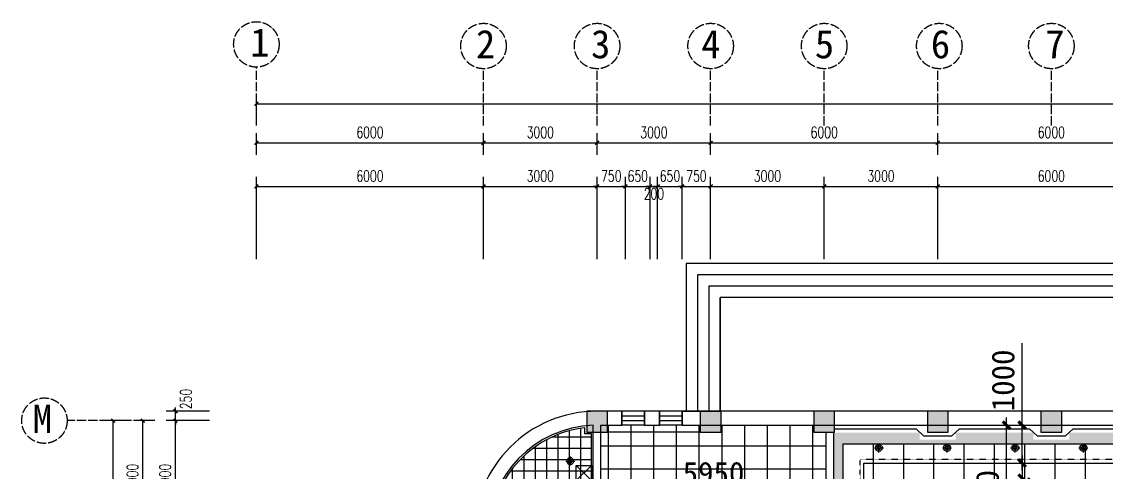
# Model space of a CAD drawing. Header units: millimetres. Extents: x -150677 to 588340, y -254013 to 149700.
# Drawn here: x 34753 to 63404, y 46364 to 58271 of the extents above; entities that cross this region are included whole.
import ezdxf

# ---------------------------------------------------------------- set-up
doc = ezdxf.new("R2010")
doc.units = ezdxf.units.MM
doc.header["$LTSCALE"] = 10
doc.header["$MEASUREMENT"] = 0
doc.linetypes.add('ACAD_ISO04W100', pattern=[30, 24, -3, 0, -3])
doc.linetypes.add('DASHED2', pattern=[0.375, 0.25, -0.125])
for name, color, linetype in [('1-Aa轴线', 240, 'ACAD_ISO04W100'), ('1-Ab轴号', 3, 'Continuous'), ('1-Ba原始建筑墙体', 2, 'Continuous'), ('1-Bb新建墙体', 7, 'Continuous'), ('2-Ba顶面轮廓', 4, 'Continuous'), ('2-Ca墙面装饰', 8, 'Continuous'), ('2-Da地拼', 4, 'Continuous'), ('3-Ad洁具', 5, 'Continuous'), ('4-Aa顶面灯具', 1, 'Continuous'), ('5-Aa原始建筑淡显填充', 251, 'Continuous'), ('6-Ab柱体', 6, 'Continuous'), ('6-Ac楼梯', 122, 'Continuous'), ('6-Bb窗', 5, 'Continuous'), ('CEI_LIGHT', 30, 'Continuous'), ('DIM【标注】', 1, 'Continuous'), ('PUB_DIM', 3, 'Continuous')]:
    doc.layers.add(name, color=color, linetype=linetype)
doc.styles.add('_TCH_DIM_T3', font='SIMPLEX', dxfattribs={"width": 0.705882, "bigfont": 'GBCBIG'})
doc.styles.get("Standard").update_dxf_attribs({"font": ''})
doc.styles.get('Standard').set_extended_font_data('SimSun')
doc.dimstyles.new('_TCH_ARCH&&100', dxfattribs={"dimtxt": 297.5, "dimasz": 100, "dimexe": 250, "dimexo": 300, "dimgap": 126.25, "dimtad": 1, "dimdec": 0, "dimzin": 0, "dimdsep": 46, "dimtxsty": '_TCH_DIM_T3', "dimblk": 'ARCHTICK', "dimcen": 0.09, "dimclrt": 7, "dimazin": 2, "dimtfac": 1, "dimtdec": 0, "dimtix": 1, "dimtmove": 2, "dimatfit": 3, "dimfxl": 1, "dimtolj": 1, "dimtzin": 0, "dimarcsym": 0})
doc.dimstyles.new('DIMN200', dxfattribs={"dimscale": 2, "dimtxt": 300, "dimasz": 100, "dimexe": 100, "dimexo": 300, "dimgap": 100, "dimtad": 1, "dimdec": 0, "dimtxsty": 'Standard', "dimblk": 'ARCHTICK', "dimcen": 2.5, "dimdle": 100, "dimclrd": 8, "dimclre": 8, "dimclrt": 96, "dimadec": 0, "dimazin": 0, "dimtfac": 1, "dimtdec": 0, "dimtmove": 0, "dimatfit": 3, "dimldrblk": 'DOT', "dimfxl": 100, "dimarcsym": 0})

# ---------------------------------------------------------------- blocks, each defined once
blk = doc.blocks.new('_ArchTick')
at = {"color": 0, "linetype": 'ByBlock', "const_width": 0.4}
blk.add_lwpolyline([(-0.5, -0.5), (0.5, 0.5)], dxfattribs=at)
blk = doc.blocks.new('*D833')
at = {"layer": 'Defpoints', "color": 0, "transparency": 16777216}
for p in [(46952, 53918), (40952, 51698), (46952, 51698)]:
    blk.add_point(p, dxfattribs=at)
at = {"layer": 'PUB_DIM', "color": 0, "lineweight": -2, "transparency": 16777216}
for p, q in [((40952, 51998), (40952, 54168)), ((46952, 51998), (46952, 54168)), ((40952, 53918), (46952, 53918))]:
    blk.add_line(p, q, dxfattribs=at)
at = {"layer": 'PUB_DIM', "color": 0, "lineweight": -2, "transparency": 16777216, "xscale": 100, "yscale": 100, "zscale": 100, "rotation": 180}
blk.add_blockref('_ArchTick', (40952, 53918), dxfattribs=at)
at = {"layer": 'PUB_DIM', "color": 0, "lineweight": -2, "transparency": 16777216, "xscale": 100, "yscale": 100, "zscale": 100}
blk.add_blockref('_ArchTick', (46952, 53918), dxfattribs=at)
at = {"layer": 'PUB_DIM', "color": 7, "transparency": 16777216, "insert": (43952, 54193), "char_height": 297.5, "attachment_point": 5, "style": '_TCH_DIM_T3'}
blk.add_mtext('\\A1;6000', dxfattribs=at)
blk = doc.blocks.new('*D834')
at = {"layer": 'Defpoints', "color": 0, "transparency": 16777216}
for p in [(49952, 53918), (46952, 51698), (49952, 51698)]:
    blk.add_point(p, dxfattribs=at)
at = {"layer": 'PUB_DIM', "color": 0, "lineweight": -2, "transparency": 16777216}
for p, q in [((46952, 51998), (46952, 54168)), ((49952, 51998), (49952, 54168)), ((46952, 53918), (49952, 53918))]:
    blk.add_line(p, q, dxfattribs=at)
at = {"layer": 'PUB_DIM', "color": 0, "lineweight": -2, "transparency": 16777216, "xscale": 100, "yscale": 100, "zscale": 100, "rotation": 180}
blk.add_blockref('_ArchTick', (46952, 53918), dxfattribs=at)
at = {"layer": 'PUB_DIM', "color": 0, "lineweight": -2, "transparency": 16777216, "xscale": 100, "yscale": 100, "zscale": 100}
blk.add_blockref('_ArchTick', (49952, 53918), dxfattribs=at)
at = {"layer": 'PUB_DIM', "color": 7, "transparency": 16777216, "insert": (48452, 54193), "char_height": 297.5, "attachment_point": 5, "style": '_TCH_DIM_T3'}
blk.add_mtext('\\A1;3000', dxfattribs=at)
blk = doc.blocks.new('*D835')
at = {"layer": 'Defpoints', "color": 0, "transparency": 16777216}
for p in [(50702, 53918), (49952, 51698), (50702, 51698)]:
    blk.add_point(p, dxfattribs=at)
at = {"layer": 'PUB_DIM', "color": 0, "lineweight": -2, "transparency": 16777216}
for p, q in [((49952, 51998), (49952, 54168)), ((50702, 51998), (50702, 54168)), ((49952, 53918), (49852, 53918)), ((49952, 53918), (50702, 53918)), ((50702, 53918), (50802, 53918))]:
    blk.add_line(p, q, dxfattribs=at)
at = {"layer": 'PUB_DIM', "color": 0, "lineweight": -2, "transparency": 16777216, "xscale": 100, "yscale": 100, "zscale": 100}
blk.add_blockref('_ArchTick', (49952, 53918), dxfattribs=at)
at = {"layer": 'PUB_DIM', "color": 0, "lineweight": -2, "transparency": 16777216, "xscale": 100, "yscale": 100, "zscale": 100, "rotation": 180}
blk.add_blockref('_ArchTick', (50702, 53918), dxfattribs=at)
at = {"layer": 'PUB_DIM', "color": 7, "transparency": 16777216, "insert": (50327, 54193), "char_height": 297.5, "attachment_point": 5, "style": '_TCH_DIM_T3'}
blk.add_mtext('\\A1;750', dxfattribs=at)
blk = doc.blocks.new('*D836')
at = {"layer": 'Defpoints', "color": 0, "transparency": 16777216}
for p in [(51352, 53918), (50702, 51698), (51352, 51698)]:
    blk.add_point(p, dxfattribs=at)
at = {"layer": 'PUB_DIM', "color": 0, "lineweight": -2, "transparency": 16777216}
for p, q in [((50702, 51998), (50702, 54168)), ((51352, 51998), (51352, 54168)), ((50702, 53918), (50602, 53918)), ((50702, 53918), (51352, 53918)), ((51352, 53918), (51452, 53918))]:
    blk.add_line(p, q, dxfattribs=at)
at = {"layer": 'PUB_DIM', "color": 0, "lineweight": -2, "transparency": 16777216, "xscale": 100, "yscale": 100, "zscale": 100}
blk.add_blockref('_ArchTick', (50702, 53918), dxfattribs=at)
at = {"layer": 'PUB_DIM', "color": 0, "lineweight": -2, "transparency": 16777216, "xscale": 100, "yscale": 100, "zscale": 100, "rotation": 180}
blk.add_blockref('_ArchTick', (51352, 53918), dxfattribs=at)
at = {"layer": 'PUB_DIM', "color": 7, "transparency": 16777216, "insert": (51027, 54193), "char_height": 297.5, "attachment_point": 5, "style": '_TCH_DIM_T3'}
blk.add_mtext('\\A1;650', dxfattribs=at)
blk = doc.blocks.new('*D837')
at = {"layer": 'Defpoints', "color": 0, "transparency": 16777216}
for p in [(51552, 53918), (51352, 51698), (51552, 51698)]:
    blk.add_point(p, dxfattribs=at)
at = {"layer": 'PUB_DIM', "color": 0, "lineweight": -2, "transparency": 16777216}
for p, q in [((51352, 51998), (51352, 54168)), ((51552, 51998), (51552, 54168)), ((51352, 53918), (51252, 53918)), ((51352, 53918), (51552, 53918)), ((51552, 53918), (51652, 53918))]:
    blk.add_line(p, q, dxfattribs=at)
at = {"layer": 'PUB_DIM', "color": 0, "lineweight": -2, "transparency": 16777216, "xscale": 100, "yscale": 100, "zscale": 100}
blk.add_blockref('_ArchTick', (51352, 53918), dxfattribs=at)
at = {"layer": 'PUB_DIM', "color": 0, "lineweight": -2, "transparency": 16777216, "xscale": 100, "yscale": 100, "zscale": 100, "rotation": 180}
blk.add_blockref('_ArchTick', (51552, 53918), dxfattribs=at)
at = {"layer": 'PUB_DIM', "color": 7, "transparency": 16777216, "insert": (51452, 53724), "char_height": 297.5, "attachment_point": 5, "style": '_TCH_DIM_T3'}
blk.add_mtext('\\A1;200', dxfattribs=at)
blk = doc.blocks.new('*D838')
at = {"layer": 'Defpoints', "color": 0, "transparency": 16777216}
for p in [(52202, 53918), (51552, 51698), (52202, 51698)]:
    blk.add_point(p, dxfattribs=at)
at = {"layer": 'PUB_DIM', "color": 0, "lineweight": -2, "transparency": 16777216}
for p, q in [((51552, 51998), (51552, 54168)), ((52202, 51998), (52202, 54168)), ((51552, 53918), (51452, 53918)), ((51552, 53918), (52202, 53918)), ((52202, 53918), (52302, 53918))]:
    blk.add_line(p, q, dxfattribs=at)
at = {"layer": 'PUB_DIM', "color": 0, "lineweight": -2, "transparency": 16777216, "xscale": 100, "yscale": 100, "zscale": 100}
blk.add_blockref('_ArchTick', (51552, 53918), dxfattribs=at)
at = {"layer": 'PUB_DIM', "color": 0, "lineweight": -2, "transparency": 16777216, "xscale": 100, "yscale": 100, "zscale": 100, "rotation": 180}
blk.add_blockref('_ArchTick', (52202, 53918), dxfattribs=at)
at = {"layer": 'PUB_DIM', "color": 7, "transparency": 16777216, "insert": (51877, 54193), "char_height": 297.5, "attachment_point": 5, "style": '_TCH_DIM_T3'}
blk.add_mtext('\\A1;650', dxfattribs=at)
blk = doc.blocks.new('*D839')
at = {"layer": 'Defpoints', "color": 0, "transparency": 16777216}
for p in [(52952, 53918), (52202, 51698), (52952, 51698)]:
    blk.add_point(p, dxfattribs=at)
at = {"layer": 'PUB_DIM', "color": 0, "lineweight": -2, "transparency": 16777216}
for p, q in [((52202, 51998), (52202, 54168)), ((52952, 51998), (52952, 54168)), ((52202, 53918), (52102, 53918)), ((52202, 53918), (52952, 53918)), ((52952, 53918), (53052, 53918))]:
    blk.add_line(p, q, dxfattribs=at)
at = {"layer": 'PUB_DIM', "color": 0, "lineweight": -2, "transparency": 16777216, "xscale": 100, "yscale": 100, "zscale": 100}
blk.add_blockref('_ArchTick', (52202, 53918), dxfattribs=at)
at = {"layer": 'PUB_DIM', "color": 0, "lineweight": -2, "transparency": 16777216, "xscale": 100, "yscale": 100, "zscale": 100, "rotation": 180}
blk.add_blockref('_ArchTick', (52952, 53918), dxfattribs=at)
at = {"layer": 'PUB_DIM', "color": 7, "transparency": 16777216, "insert": (52577, 54193), "char_height": 297.5, "attachment_point": 5, "style": '_TCH_DIM_T3'}
blk.add_mtext('\\A1;750', dxfattribs=at)
blk = doc.blocks.new('*D840')
at = {"layer": 'Defpoints', "color": 0, "transparency": 16777216}
for p in [(55952, 53918), (52952, 51698), (55952, 51698)]:
    blk.add_point(p, dxfattribs=at)
at = {"layer": 'PUB_DIM', "color": 0, "lineweight": -2, "transparency": 16777216}
for p, q in [((52952, 51998), (52952, 54168)), ((55952, 51998), (55952, 54168)), ((52952, 53918), (55952, 53918))]:
    blk.add_line(p, q, dxfattribs=at)
at = {"layer": 'PUB_DIM', "color": 0, "lineweight": -2, "transparency": 16777216, "xscale": 100, "yscale": 100, "zscale": 100, "rotation": 180}
blk.add_blockref('_ArchTick', (52952, 53918), dxfattribs=at)
at = {"layer": 'PUB_DIM', "color": 0, "lineweight": -2, "transparency": 16777216, "xscale": 100, "yscale": 100, "zscale": 100}
blk.add_blockref('_ArchTick', (55952, 53918), dxfattribs=at)
at = {"layer": 'PUB_DIM', "color": 7, "transparency": 16777216, "insert": (54452, 54193), "char_height": 297.5, "attachment_point": 5, "style": '_TCH_DIM_T3'}
blk.add_mtext('\\A1;3000', dxfattribs=at)
blk = doc.blocks.new('*D841')
at = {"layer": 'Defpoints', "color": 0, "transparency": 16777216}
for p in [(58952, 53918), (55952, 51698), (58952, 51698)]:
    blk.add_point(p, dxfattribs=at)
at = {"layer": 'PUB_DIM', "color": 0, "lineweight": -2, "transparency": 16777216}
for p, q in [((55952, 51998), (55952, 54168)), ((58952, 51998), (58952, 54168)), ((55952, 53918), (58952, 53918))]:
    blk.add_line(p, q, dxfattribs=at)
at = {"layer": 'PUB_DIM', "color": 0, "lineweight": -2, "transparency": 16777216, "xscale": 100, "yscale": 100, "zscale": 100, "rotation": 180}
blk.add_blockref('_ArchTick', (55952, 53918), dxfattribs=at)
at = {"layer": 'PUB_DIM', "color": 0, "lineweight": -2, "transparency": 16777216, "xscale": 100, "yscale": 100, "zscale": 100}
blk.add_blockref('_ArchTick', (58952, 53918), dxfattribs=at)
at = {"layer": 'PUB_DIM', "color": 7, "transparency": 16777216, "insert": (57452, 54193), "char_height": 297.5, "attachment_point": 5, "style": '_TCH_DIM_T3'}
blk.add_mtext('\\A1;3000', dxfattribs=at)
blk = doc.blocks.new('*D842')
at = {"layer": 'Defpoints', "color": 0, "transparency": 16777216}
for p in [(64952, 53918), (58952, 51698), (64952, 51698)]:
    blk.add_point(p, dxfattribs=at)
at = {"layer": 'PUB_DIM', "color": 0, "lineweight": -2, "transparency": 16777216}
for p, q in [((58952, 51998), (58952, 54168)), ((64952, 51998), (64952, 54168)), ((58952, 53918), (64952, 53918))]:
    blk.add_line(p, q, dxfattribs=at)
at = {"layer": 'PUB_DIM', "color": 0, "lineweight": -2, "transparency": 16777216, "xscale": 100, "yscale": 100, "zscale": 100, "rotation": 180}
blk.add_blockref('_ArchTick', (58952, 53918), dxfattribs=at)
at = {"layer": 'PUB_DIM', "color": 0, "lineweight": -2, "transparency": 16777216, "xscale": 100, "yscale": 100, "zscale": 100}
blk.add_blockref('_ArchTick', (64952, 53918), dxfattribs=at)
at = {"layer": 'PUB_DIM', "color": 7, "transparency": 16777216, "insert": (61952, 54193), "char_height": 297.5, "attachment_point": 5, "style": '_TCH_DIM_T3'}
blk.add_mtext('\\A1;6000', dxfattribs=at)
blk = doc.blocks.new('*D856')
at = {"layer": 'Defpoints', "color": 0, "transparency": 16777216}
for p in [(46952, 55071), (40952, 54450), (46952, 54450)]:
    blk.add_point(p, dxfattribs=at)
at = {"layer": 'PUB_DIM', "color": 0, "lineweight": -2, "transparency": 16777216}
for p, q in [((40952, 54750), (40952, 55321)), ((46952, 54750), (46952, 55321)), ((40952, 55071), (46952, 55071))]:
    blk.add_line(p, q, dxfattribs=at)
at = {"layer": 'PUB_DIM', "color": 0, "lineweight": -2, "transparency": 16777216, "xscale": 100, "yscale": 100, "zscale": 100, "rotation": 180}
blk.add_blockref('_ArchTick', (40952, 55071), dxfattribs=at)
at = {"layer": 'PUB_DIM', "color": 0, "lineweight": -2, "transparency": 16777216, "xscale": 100, "yscale": 100, "zscale": 100}
blk.add_blockref('_ArchTick', (46952, 55071), dxfattribs=at)
at = {"layer": 'PUB_DIM', "color": 7, "transparency": 16777216, "insert": (43952, 55346), "char_height": 297.5, "attachment_point": 5, "style": '_TCH_DIM_T3'}
blk.add_mtext('\\A1;6000', dxfattribs=at)
blk = doc.blocks.new('*D857')
at = {"layer": 'Defpoints', "color": 0, "transparency": 16777216}
for p in [(49952, 55071), (46952, 54450), (49952, 54450)]:
    blk.add_point(p, dxfattribs=at)
at = {"layer": 'PUB_DIM', "color": 0, "lineweight": -2, "transparency": 16777216}
for p, q in [((46952, 54750), (46952, 55321)), ((49952, 54750), (49952, 55321)), ((46952, 55071), (49952, 55071))]:
    blk.add_line(p, q, dxfattribs=at)
at = {"layer": 'PUB_DIM', "color": 0, "lineweight": -2, "transparency": 16777216, "xscale": 100, "yscale": 100, "zscale": 100, "rotation": 180}
blk.add_blockref('_ArchTick', (46952, 55071), dxfattribs=at)
at = {"layer": 'PUB_DIM', "color": 0, "lineweight": -2, "transparency": 16777216, "xscale": 100, "yscale": 100, "zscale": 100}
blk.add_blockref('_ArchTick', (49952, 55071), dxfattribs=at)
at = {"layer": 'PUB_DIM', "color": 7, "transparency": 16777216, "insert": (48452, 55346), "char_height": 297.5, "attachment_point": 5, "style": '_TCH_DIM_T3'}
blk.add_mtext('\\A1;3000', dxfattribs=at)
blk = doc.blocks.new('*D858')
at = {"layer": 'Defpoints', "color": 0, "transparency": 16777216}
for p in [(52952, 55071), (49952, 54450), (52952, 54450)]:
    blk.add_point(p, dxfattribs=at)
at = {"layer": 'PUB_DIM', "color": 0, "lineweight": -2, "transparency": 16777216}
for p, q in [((49952, 54750), (49952, 55321)), ((52952, 54750), (52952, 55321)), ((49952, 55071), (52952, 55071))]:
    blk.add_line(p, q, dxfattribs=at)
at = {"layer": 'PUB_DIM', "color": 0, "lineweight": -2, "transparency": 16777216, "xscale": 100, "yscale": 100, "zscale": 100, "rotation": 180}
blk.add_blockref('_ArchTick', (49952, 55071), dxfattribs=at)
at = {"layer": 'PUB_DIM', "color": 0, "lineweight": -2, "transparency": 16777216, "xscale": 100, "yscale": 100, "zscale": 100}
blk.add_blockref('_ArchTick', (52952, 55071), dxfattribs=at)
at = {"layer": 'PUB_DIM', "color": 7, "transparency": 16777216, "insert": (51452, 55346), "char_height": 297.5, "attachment_point": 5, "style": '_TCH_DIM_T3'}
blk.add_mtext('\\A1;3000', dxfattribs=at)
blk = doc.blocks.new('*D859')
at = {"layer": 'Defpoints', "color": 0, "transparency": 16777216}
for p in [(58952, 55071), (52952, 54450), (58952, 54450)]:
    blk.add_point(p, dxfattribs=at)
at = {"layer": 'PUB_DIM', "color": 0, "lineweight": -2, "transparency": 16777216}
for p, q in [((52952, 54750), (52952, 55321)), ((58952, 54750), (58952, 55321)), ((52952, 55071), (58952, 55071))]:
    blk.add_line(p, q, dxfattribs=at)
at = {"layer": 'PUB_DIM', "color": 0, "lineweight": -2, "transparency": 16777216, "xscale": 100, "yscale": 100, "zscale": 100, "rotation": 180}
blk.add_blockref('_ArchTick', (52952, 55071), dxfattribs=at)
at = {"layer": 'PUB_DIM', "color": 0, "lineweight": -2, "transparency": 16777216, "xscale": 100, "yscale": 100, "zscale": 100}
blk.add_blockref('_ArchTick', (58952, 55071), dxfattribs=at)
at = {"layer": 'PUB_DIM', "color": 7, "transparency": 16777216, "insert": (55952, 55346), "char_height": 297.5, "attachment_point": 5, "style": '_TCH_DIM_T3'}
blk.add_mtext('\\A1;6000', dxfattribs=at)
blk = doc.blocks.new('*D860')
at = {"layer": 'Defpoints', "color": 0, "transparency": 16777216}
for p in [(64952, 55071), (58952, 54450), (64952, 54450)]:
    blk.add_point(p, dxfattribs=at)
at = {"layer": 'PUB_DIM', "color": 0, "lineweight": -2, "transparency": 16777216}
for p, q in [((58952, 54750), (58952, 55321)), ((64952, 54750), (64952, 55321)), ((58952, 55071), (64952, 55071))]:
    blk.add_line(p, q, dxfattribs=at)
at = {"layer": 'PUB_DIM', "color": 0, "lineweight": -2, "transparency": 16777216, "xscale": 100, "yscale": 100, "zscale": 100, "rotation": 180}
blk.add_blockref('_ArchTick', (58952, 55071), dxfattribs=at)
at = {"layer": 'PUB_DIM', "color": 0, "lineweight": -2, "transparency": 16777216, "xscale": 100, "yscale": 100, "zscale": 100}
blk.add_blockref('_ArchTick', (64952, 55071), dxfattribs=at)
at = {"layer": 'PUB_DIM', "color": 7, "transparency": 16777216, "insert": (61952, 55346), "char_height": 297.5, "attachment_point": 5, "style": '_TCH_DIM_T3'}
blk.add_mtext('\\A1;6000', dxfattribs=at)
blk = doc.blocks.new('*D868')
at = {"layer": 'Defpoints', "color": 0, "transparency": 16777216}
for p in [(102152, 56103), (40952, 55321), (102152, 55321)]:
    blk.add_point(p, dxfattribs=at)
at = {"layer": 'PUB_DIM', "color": 0, "lineweight": -2, "transparency": 16777216}
for p, q in [((40952, 55621), (40952, 56353)), ((102152, 55621), (102152, 56353)), ((40952, 56103), (102152, 56103))]:
    blk.add_line(p, q, dxfattribs=at)
at = {"layer": 'PUB_DIM', "color": 0, "lineweight": -2, "transparency": 16777216, "xscale": 100, "yscale": 100, "zscale": 100, "rotation": 180}
blk.add_blockref('_ArchTick', (40952, 56103), dxfattribs=at)
at = {"layer": 'PUB_DIM', "color": 0, "lineweight": -2, "transparency": 16777216, "xscale": 100, "yscale": 100, "zscale": 100}
blk.add_blockref('_ArchTick', (102152, 56103), dxfattribs=at)
at = {"layer": 'PUB_DIM', "color": 7, "transparency": 16777216, "insert": (71552, 56378), "char_height": 297.5, "attachment_point": 5, "style": '_TCH_DIM_T3'}
blk.add_mtext('\\A1;61200', dxfattribs=at)
blk = doc.blocks.new('$WINLIB2D$00000001')
at = {"color": 0}
for points in [[(-0.5, 0.5), (-0.5, -0.5)], [(-0.5, 0.5), (0.5, 0.5)], [(0.5, -0.5), (0.5, 0.5)], [(0.5, 0.167), (-0.5, 0.167)], [(0.5, -0.167), (-0.5, -0.167)], [(-0.5, -0.5), (0.5, -0.5)]]:
    blk.add_lwpolyline(points, dxfattribs=at)
blk = doc.blocks.new('*D894')
at = {"layer": 'Defpoints', "color": 0, "transparency": 16777216}
for p in [(38816, 47729), (40010, 47729), (40010, 44729)]:
    blk.add_point(p, dxfattribs=at)
at = {"layer": 'PUB_DIM', "color": 0, "lineweight": -2, "transparency": 16777216}
for p, q in [((39710, 47729), (38566, 47729)), ((38816, 44729), (38816, 47729)), ((39710, 44729), (38566, 44729))]:
    blk.add_line(p, q, dxfattribs=at)
at = {"layer": 'PUB_DIM', "color": 0, "lineweight": -2, "transparency": 16777216, "xscale": 100, "yscale": 100, "zscale": 100}
for p, rotation in [((38816, 47729), 90), ((38816, 44729), 270)]:
    blk.add_blockref('_ArchTick', p, dxfattribs=dict(at, rotation=rotation))
at = {"layer": 'PUB_DIM', "color": 7, "transparency": 16777216, "insert": (38541, 46229), "char_height": 297.5, "attachment_point": 5, "rotation": 90, "style": '_TCH_DIM_T3'}
blk.add_mtext('\\A1;3000', dxfattribs=at)
blk = doc.blocks.new('*D895')
at = {"layer": 'Defpoints', "color": 0, "transparency": 16777216}
for p in [(38816, 47979), (40010, 47979), (40010, 47729)]:
    blk.add_point(p, dxfattribs=at)
at = {"layer": 'PUB_DIM', "color": 0, "lineweight": -2, "transparency": 16777216}
for p, q in [((39710, 47979), (38566, 47979)), ((38816, 47979), (38816, 48079)), ((38816, 47729), (38816, 47979)), ((39710, 47729), (38566, 47729)), ((38816, 47729), (38816, 47629))]:
    blk.add_line(p, q, dxfattribs=at)
at = {"layer": 'PUB_DIM', "color": 0, "lineweight": -2, "transparency": 16777216, "xscale": 100, "yscale": 100, "zscale": 100}
for p, rotation in [((38816, 47979), 270), ((38816, 47729), 90)]:
    blk.add_blockref('_ArchTick', p, dxfattribs=dict(at, rotation=rotation))
at = {"layer": 'PUB_DIM', "color": 7, "transparency": 16777216, "insert": (39091, 48299), "char_height": 297.5, "attachment_point": 5, "rotation": 90, "style": '_TCH_DIM_T3'}
blk.add_mtext('\\A1;250', dxfattribs=at)
blk = doc.blocks.new('*D905')
at = {"layer": 'Defpoints', "color": 0, "transparency": 16777216}
for p in [(37953, 47729), (38566, 47729), (38566, 44729)]:
    blk.add_point(p, dxfattribs=at)
at = {"layer": 'PUB_DIM', "color": 0, "lineweight": -2, "transparency": 16777216}
for p, q in [((38266, 47729), (37703, 47729)), ((37953, 44729), (37953, 47729)), ((38266, 44729), (37703, 44729))]:
    blk.add_line(p, q, dxfattribs=at)
at = {"layer": 'PUB_DIM', "color": 0, "lineweight": -2, "transparency": 16777216, "xscale": 100, "yscale": 100, "zscale": 100}
for p, rotation in [((37953, 47729), 90), ((37953, 44729), 270)]:
    blk.add_blockref('_ArchTick', p, dxfattribs=dict(at, rotation=rotation))
at = {"layer": 'PUB_DIM', "color": 7, "transparency": 16777216, "insert": (37678, 46229), "char_height": 297.5, "attachment_point": 5, "rotation": 90, "style": '_TCH_DIM_T3'}
blk.add_mtext('\\A1;3000', dxfattribs=at)
blk = doc.blocks.new('*D906')
at = {"layer": 'Defpoints', "color": 0, "transparency": 16777216}
for p in [(37170, 47729), (37953, 47729), (37953, 11728)]:
    blk.add_point(p, dxfattribs=at)
at = {"layer": 'PUB_DIM', "color": 0, "lineweight": -2, "transparency": 16777216}
for p, q in [((37653, 47729), (36920, 47729)), ((37170, 11728), (37170, 47729)), ((37653, 11728), (36920, 11728))]:
    blk.add_line(p, q, dxfattribs=at)
at = {"layer": 'PUB_DIM', "color": 0, "lineweight": -2, "transparency": 16777216, "xscale": 100, "yscale": 100, "zscale": 100}
for p, rotation in [((37170, 47729), 90), ((37170, 11728), 270)]:
    blk.add_blockref('_ArchTick', p, dxfattribs=dict(at, rotation=rotation))
at = {"layer": 'PUB_DIM', "color": 7, "transparency": 16777216, "insert": (36895, 29728), "char_height": 297.5, "attachment_point": 5, "rotation": 90, "style": '_TCH_DIM_T3'}
blk.add_mtext('\\A1;36050', dxfattribs=at)
blk = doc.blocks.new('*U1092')
at = {"layer": 'CEI_LIGHT', "color": 252}
for points in [[(-120, 0), (120, 0)], [(0, 120), (0, -120)]]:
    blk.add_lwpolyline(points, dxfattribs=at)
at = {"layer": 'CEI_LIGHT'}
for radius in [90, 50]:
    blk.add_circle((0, 0), radius, dxfattribs=at)
blk = doc.blocks.new('*D1121')
at = {"layer": 'Defpoints', "color": 0, "transparency": 16777216}
for p in [(59623, 47609), (60769, 47609), (59623, 43609)]:
    blk.add_point(p, dxfattribs=at)
at = {"layer": 'DIM【标注】', "color": 8, "lineweight": -2, "transparency": 16777216}
for p, q in [((60223, 47609), (60969, 47609)), ((60769, 43409), (60769, 47809)), ((60223, 43609), (60969, 43609))]:
    blk.add_line(p, q, dxfattribs=at)
at = {"layer": 'DIM【标注】', "color": 8, "lineweight": -2, "transparency": 16777216, "xscale": 200, "yscale": 200, "zscale": 200}
for p, rotation in [((60769, 47609), 90), ((60769, 43609), 270)]:
    blk.add_blockref('_ArchTick', p, dxfattribs=dict(at, rotation=rotation))
at = {"layer": 'DIM【标注】', "color": 96, "transparency": 16777216, "insert": (60269, 45609), "char_height": 600, "attachment_point": 5, "rotation": 90}
blk.add_mtext('4000', dxfattribs=at)
blk = doc.blocks.new('_DOT')
at = {"color": 0, "linetype": 'ByBlock'}
blk.add_line((-0.35, 0), (-1, 0), dxfattribs=at)
at = {"color": 0, "linetype": 'ByBlock', "const_width": 0.35}
blk.add_lwpolyline([(-0.175, 0, 1), (0.175, 0, 1)], format="xyb", close=True, dxfattribs=at)
blk = doc.blocks.new('*D1127')
at = {"layer": 'Defpoints', "color": 0, "transparency": 16777216}
for p in [(50052, 46251), (56002, 46251), (50052, 45837)]:
    blk.add_point(p, dxfattribs=at)
at = {"layer": 'DIM【标注】', "color": 8, "lineweight": -2, "transparency": 16777216}
for p, q in [((56202, 45837), (49852, 45837)), ((50052, 45651), (50052, 45637)), ((56002, 45651), (56002, 45637))]:
    blk.add_line(p, q, dxfattribs=at)
at = {"layer": 'DIM【标注】', "color": 8, "lineweight": -2, "transparency": 16777216, "xscale": 200, "yscale": 200, "zscale": 200}
for p, rotation in [((50052, 45837), 179.9999999999989), ((56002, 45837), 359.9999999999989)]:
    blk.add_blockref('_ArchTick', p, dxfattribs=dict(at, rotation=rotation))
at = {"layer": 'DIM【标注】', "color": 96, "transparency": 16777216, "insert": (53027, 46337), "char_height": 600, "attachment_point": 5}
blk.add_mtext('5950', dxfattribs=at)
blk = doc.blocks.new('*D1136')
at = {"layer": '2-Ba顶面轮廓', "color": 8, "lineweight": -2, "transparency": 16777216}
for p, q in [((61180, 46809), (61180, 46209)), ((61331, 46609), (61380, 46609)), ((61180, 46209), (61180, 44403)), ((61331, 46209), (61380, 46209))]:
    blk.add_line(p, q, dxfattribs=at)
at = {"layer": 'Defpoints', "color": 0, "transparency": 16777216}
for p in [(60731, 46609), (60731, 46209), (61180, 46209)]:
    blk.add_point(p, dxfattribs=at)
at = {"layer": '2-Ba顶面轮廓', "color": 8, "lineweight": -2, "transparency": 16777216, "xscale": 200, "yscale": 200, "zscale": 200}
for p, rotation in [((61180, 46609), 90), ((61180, 46209), 270)]:
    blk.add_blockref('_ArchTick', p, dxfattribs=dict(at, rotation=rotation))
at = {"layer": '2-Ba顶面轮廓', "color": 96, "transparency": 16777216, "insert": (60680, 45206), "char_height": 600, "attachment_point": 5, "rotation": 90}
blk.add_mtext('400', dxfattribs=at)
blk = doc.blocks.new('*D1137')
at = {"layer": '2-Ba顶面轮廓', "color": 8, "lineweight": -2, "transparency": 16777216}
for p, q in [((61180, 47609), (61180, 49776)), ((61180, 46409), (61180, 47609)), ((61331, 47609), (61380, 47609)), ((61331, 46609), (61380, 46609))]:
    blk.add_line(p, q, dxfattribs=at)
at = {"layer": 'Defpoints', "color": 0, "transparency": 16777216}
for p in [(60731, 47609), (61180, 47609), (60731, 46609)]:
    blk.add_point(p, dxfattribs=at)
at = {"layer": '2-Ba顶面轮廓', "color": 8, "lineweight": -2, "transparency": 16777216, "xscale": 200, "yscale": 200, "zscale": 200}
for p, rotation in [((61180, 47609), 90), ((61180, 46609), 270)]:
    blk.add_blockref('_ArchTick', p, dxfattribs=dict(at, rotation=rotation))
at = {"layer": '2-Ba顶面轮廓', "color": 96, "transparency": 16777216, "insert": (60680, 48793), "char_height": 600, "attachment_point": 5, "rotation": 90}
blk.add_mtext('1000', dxfattribs=at)

msp = doc.modelspace()

# ---------------------------------------------------------------- hatches: boundary and pattern name
at = {"layer": '2-Da地拼'}
h = msp.add_hatch(dxfattribs=at)
h.set_pattern_fill('_USER', color=8, scale=600, style=0, double=1, pattern_type=0)
h.set_pattern_definition([(0, (51451.86, 42859.16), (0, 600), []), (90, (51451.86, 42859.16), (-600, 4e-14), [])])
h.paths.add_polyline_path([(56001.9, 47429.3), (56001.9, 43809.3), (54451.9, 43809.3), (54451.9, 41219.3), (52951.9, 41219.3), (52951.9, 38629.3), (51451.9, 38629.3), (51451.9, 42859.2), (50051.9, 42859.2), (50051.9, 44454.3), (50226.9, 44454.3), (50226.9, 45004.3), (50051.9, 45004.3), (50051.9, 47429.3), (50226.9, 47429.3), (50226.9, 47609.3), (52676.9, 47609.3), (52676.9, 47429.3), (53226.9, 47429.3), (53226.9, 47609.3), (55676.9, 47609.3), (55676.9, 47429.3)])
h = msp.add_hatch(dxfattribs=at)
h.set_pattern_fill('AR-SAND', color=8, scale=100, style=0, double=1)
h.set_pattern_definition([(37.5, (56201.86, 18049.33), (-6.29934, 192.6824), [0, -152, 0, -170, 0, -162.5]), (7.5, (56201.86, 18049.33), (176.9777, 282.2146), [0, -82, 0, -137, 0, -52.5]), (327.5, (56078.86, 18049.33), (311.4142, 0.5659), [0, -50, 0, -180, 0, -235]), (317.5, (56078.86, 18049.33), (300.6127, 87.7676), [0, -25, 0, -118, 0, -135])])
edge = h.paths.add_edge_path()
edge.add_line((58001.9, 20849.3), (56201.9, 20849.3))
edge.add_line((56201.9, 20849.3), (56201.9, 18229.3))
edge.add_line((56201.9, 18229.3), (56426.9, 18229.3))
edge.add_line((56426.9, 18229.3), (56426.9, 18049.3))
edge.add_line((56426.9, 18049.3), (58476.9, 18049.3))
edge.add_line((58476.9, 18049.3), (58476.9, 18229.3))
edge.add_line((58476.9, 18229.3), (59426.9, 18229.3))
edge.add_line((59426.9, 18229.3), (59426.9, 18049.3))
edge.add_line((59426.9, 18049.3), (61676.9, 18049.3))
edge.add_line((61676.9, 18049.3), (61676.9, 18229.3))
edge.add_line((61676.9, 18229.3), (62426.9, 18229.3))
edge.add_line((62426.9, 18229.3), (62426.9, 18049.3))
edge.add_line((62426.9, 18049.3), (64476.9, 18049.3))
edge.add_line((64476.9, 18049.3), (64476.9, 18229.3))
edge.add_line((64476.9, 18229.3), (65426.9, 18229.3))
edge.add_line((65426.9, 18229.3), (65426.9, 18049.3))
edge.add_line((65426.9, 18049.3), (67476.9, 18049.3))
edge.add_line((67476.9, 18049.3), (67476.9, 18229.3))
edge.add_line((67476.9, 18229.3), (68426.9, 18229.3))
edge.add_line((68426.9, 18229.3), (68426.9, 18049.3))
edge.add_line((68426.9, 18049.3), (70476.9, 18049.3))
edge.add_line((70476.9, 18049.3), (70476.9, 18229.3))
edge.add_line((70476.9, 18229.3), (71426.9, 18229.3))
edge.add_line((71426.9, 18229.3), (71426.9, 18049.3))
edge.add_line((71426.9, 18049.3), (73476.9, 18049.3))
edge.add_line((73476.9, 18049.3), (73476.9, 18229.3))
edge.add_line((73476.9, 18229.3), (74426.9, 18229.3))
edge.add_line((74426.9, 18229.3), (74426.9, 18049.3))
edge.add_line((74426.9, 18049.3), (76476.9, 18049.3))
edge.add_line((76476.9, 18049.3), (76476.9, 18229.3))
edge.add_line((76476.9, 18229.3), (77426.9, 18229.3))
edge.add_line((77426.9, 18229.3), (77426.9, 18049.3))
edge.add_line((77426.9, 18049.3), (79476.9, 18049.3))
edge.add_line((79476.9, 18049.3), (79476.9, 18229.3))
edge.add_line((79476.9, 18229.3), (80426.9, 18229.3))
edge.add_line((80426.9, 18229.3), (80426.9, 18049.3))
edge.add_line((80426.9, 18049.3), (82476.9, 18049.3))
edge.add_line((82476.9, 18049.3), (82476.9, 18229.3))
edge.add_line((82476.9, 18229.3), (83426.9, 18229.3))
edge.add_line((83426.9, 18229.3), (83426.9, 18049.3))
edge.add_line((83426.9, 18049.3), (85476.9, 18049.3))
edge.add_line((85476.9, 18049.3), (85476.9, 18229.3))
edge.add_line((85476.9, 18229.3), (86426.9, 18229.3))
edge.add_line((86426.9, 18229.3), (86426.9, 18049.3))
edge.add_line((86426.9, 18049.3), (88476.9, 18049.3))
edge.add_line((88476.9, 18049.3), (88476.9, 18229.3))
edge.add_line((88476.9, 18229.3), (89426.9, 18229.3))
edge.add_line((89426.9, 18229.3), (89426.9, 18049.3))
edge.add_line((89426.9, 18049.3), (91476.9, 18049.3))
edge.add_line((91476.9, 18049.3), (91476.9, 18229.3))
edge.add_line((91476.9, 18229.3), (92426.9, 18229.3))
edge.add_line((92426.9, 18229.3), (92426.9, 18049.3))
edge.add_line((92426.9, 18049.3), (94476.9, 18049.3))
edge.add_line((94476.9, 18049.3), (94476.9, 18229.3))
edge.add_line((94476.9, 18229.3), (94591.9, 18229.3))
edge.add_line((94591.9, 18229.3), (94591.9, 23254.3))
edge.add_line((94591.9, 23254.3), (94411.9, 23254.3))
edge.add_line((94411.9, 23254.3), (94411.9, 24204.3))
edge.add_line((94411.9, 24204.3), (94591.9, 24204.3))
edge.add_line((94591.9, 24204.3), (94591.9, 29254.3))
edge.add_line((94591.9, 29254.3), (94413.5, 29254.3))
edge.add_line((94413.5, 29254.3), (94413.5, 30204.3))
edge.add_line((94413.5, 30204.3), (94591.9, 30204.3))
edge.add_line((94591.9, 30204.3), (94591.9, 35254.3))
edge.add_line((94591.9, 35254.3), (94411.9, 35254.3))
edge.add_line((94411.9, 35254.3), (94411.9, 36204.3))
edge.add_line((94411.9, 36204.3), (94591.9, 36204.3))
edge.add_line((94591.9, 36204.3), (94591.9, 41254.3))
edge.add_line((94591.9, 41254.3), (94411.9, 41254.3))
edge.add_line((94411.9, 41254.3), (94411.9, 42204.3))
edge.add_line((94411.9, 42204.3), (94591.9, 42204.3))
edge.add_line((94591.9, 42204.3), (94591.9, 47229.3))
edge.add_line((94591.9, 47229.3), (94476.9, 47229.3))
edge.add_line((94476.9, 47229.3), (94476.9, 47409.3))
edge.add_line((94476.9, 47409.3), (92426.9, 47409.3))
edge.add_line((92426.9, 47409.3), (92426.9, 47229.3))
edge.add_line((92426.9, 47229.3), (91476.9, 47229.3))
edge.add_line((91476.9, 47229.3), (91476.9, 47409.3))
edge.add_line((91476.9, 47409.3), (89426.9, 47409.3))
edge.add_line((89426.9, 47409.3), (89426.9, 47229.3))
edge.add_line((89426.9, 47229.3), (88476.9, 47229.3))
edge.add_line((88476.9, 47229.3), (88476.9, 47409.3))
edge.add_line((88476.9, 47409.3), (86426.9, 47409.3))
edge.add_line((86426.9, 47409.3), (86426.9, 47229.3))
edge.add_line((86426.9, 47229.3), (85476.9, 47229.3))
edge.add_line((85476.9, 47229.3), (85476.9, 47409.3))
edge.add_line((85476.9, 47409.3), (83426.9, 47409.3))
edge.add_line((83426.9, 47409.3), (83426.9, 47229.3))
edge.add_line((83426.9, 47229.3), (82476.9, 47229.3))
edge.add_line((82476.9, 47229.3), (82476.9, 47409.3))
edge.add_line((82476.9, 47409.3), (80426.9, 47409.3))
edge.add_line((80426.9, 47409.3), (80426.9, 47229.3))
edge.add_line((80426.9, 47229.3), (79476.9, 47229.3))
edge.add_line((79476.9, 47229.3), (79476.9, 47409.3))
edge.add_line((79476.9, 47409.3), (77426.9, 47409.3))
edge.add_line((77426.9, 47409.3), (77426.9, 47229.3))
edge.add_line((77426.9, 47229.3), (76476.9, 47229.3))
edge.add_line((76476.9, 47229.3), (76476.9, 47409.3))
edge.add_line((76476.9, 47409.3), (71426.9, 47409.3))
edge.add_line((71426.9, 47409.3), (71426.9, 47229.3))
edge.add_line((71426.9, 47229.3), (70476.9, 47229.3))
edge.add_line((70476.9, 47229.3), (70476.9, 47409.3))
edge.add_line((70476.9, 47409.3), (68426.9, 47409.3))
edge.add_line((68426.9, 47409.3), (68426.9, 47229.3))
edge.add_line((68426.9, 47229.3), (67476.9, 47229.3))
edge.add_line((67476.9, 47229.3), (67476.9, 47409.3))
edge.add_line((67476.9, 47409.3), (65426.9, 47409.3))
edge.add_line((65426.9, 47409.3), (65426.9, 47229.3))
edge.add_line((65426.9, 47229.3), (64476.9, 47229.3))
edge.add_line((64476.9, 47229.3), (64476.9, 47409.3))
edge.add_line((64476.9, 47409.3), (62426.9, 47409.3))
edge.add_line((62426.9, 47409.3), (62426.9, 47229.3))
edge.add_line((62426.9, 47229.3), (61476.9, 47229.3))
edge.add_line((61476.9, 47229.3), (61476.9, 47409.3))
edge.add_line((61476.9, 47409.3), (59426.9, 47409.3))
edge.add_line((59426.9, 47409.3), (59426.9, 47229.3))
edge.add_line((59426.9, 47229.3), (58476.9, 47229.3))
edge.add_line((58476.9, 47229.3), (58476.9, 47409.3))
edge.add_line((58476.9, 47409.3), (56201.9, 47409.3))
edge.add_line((56201.9, 47409.3), (56201.9, 44609.3))
edge.add_line((56201.9, 44609.3), (58001.9, 44609.3))
edge.add_line((58001.9, 44609.3), (58001.9, 40741.3))
edge.add_arc((32841.8, 32712.4), 26410, -17.69849, 17.69849, ccw=False)
edge.add_line((58001.9, 24683.5), (58001.9, 20849.3))
edge = h.paths.add_edge_path()
edge.add_line((57251.9, 20849.3), (56451.9, 20849.3))
edge.add_line((56451.9, 20849.3), (56451.9, 18312.4))
edge.add_line((56451.9, 18312.4), (94051.9, 18312.4))
edge.add_line((94051.9, 18312.4), (94051.9, 47112.4))
edge.add_line((94051.9, 47112.4), (56451.9, 47112.4))
edge.add_line((56451.9, 47112.4), (56451.9, 44609.3))
edge.add_line((56451.9, 44609.3), (57251.9, 44609.3))
edge.add_line((57251.9, 44609.3), (57251.9, 44712.4))
edge.add_line((57251.9, 44712.4), (58401.9, 44712.4))
edge.add_line((58401.9, 44712.4), (58401.9, 40803.3))
edge.add_arc((32841.8, 32712.4), 26810, -17.56491, 17.56491, ccw=False)
edge.add_line((58401.9, 24621.5), (58401.9, 20712.4))
edge.add_line((58401.9, 20712.4), (57251.9, 20712.4))
edge.add_line((57251.9, 20712.4), (57251.9, 20849.3))
at = {"layer": '5-Aa原始建筑淡显填充'}
for points in [[(49676.9, 47429.3), (50226.9, 47429.3), (50226.9, 47979.3), (49676.9, 47979.3)], [(52676.9, 47429.3), (53226.9, 47429.3), (53226.9, 47979.3), (52676.9, 47979.3)], [(55676.9, 47429.3), (56226.9, 47429.3), (56226.9, 47979.3), (55676.9, 47979.3)], [(58676.9, 47429.3), (59226.9, 47429.3), (59226.9, 47979.3), (58676.9, 47979.3)], [(61676.9, 47429.3), (62226.9, 47429.3), (62226.9, 47979.3), (61676.9, 47979.3)]]:
    msp.add_hatch(color=251, dxfattribs=at).paths.add_polyline_path(points)

# ---------------------------------------------------------------- linework, layer by layer
at = {"layer": '1-Aa轴线'}
for p, q in [((40951.9, 55531), (40951.9, 57070.6)), ((46951.9, 55531), (46951.9, 57027.9)), ((49951.9, 55531), (49951.9, 57027.9)), ((52951.9, 55531), (52951.9, 57027.9)), ((55951.9, 55531), (55951.9, 57027.9)), ((58951.9, 55531), (58951.9, 57027.9)), ((61951.9, 55531), (61951.9, 57027.9)), ((37952.6, 47729.3), (35952.6, 47729.3))]:
    msp.add_line(p, q, dxfattribs=at)
for centre in [(40951.9, 57670.6), (46951.9, 57627.9), (49951.9, 57627.9), (52951.9, 57627.9), (55951.9, 57627.9), (58991.9, 57627.9), (61951.9, 57627.9), (35352.6, 47729.3)]:
    msp.add_circle(centre, 600, dxfattribs=at)
at = {"layer": '1-Ba原始建筑墙体'}
for p, q in [((50601.9, 47979.3), (49951.9, 47979.3)), ((50601.9, 47609.3), (50601.9, 47979.3)), ((51601.9, 47979.3), (51201.9, 47979.3)), ((51201.9, 47979.3), (51201.9, 47609.3)), ((51601.9, 47609.3), (51601.9, 47979.3)), ((55951.9, 47979.3), (52201.9, 47979.3)), ((52201.9, 47979.3), (52201.9, 47609.3)), ((72452.7, 47979.3), (55951.9, 47979.3)), ((49851.9, 42754.3), (49851.9, 47607.6)), ((50051.9, 42779.3), (50051.9, 47609.3)), ((50051.9, 47609.3), (50601.9, 47609.3)), ((51201.9, 47609.3), (51601.9, 47609.3)), ((52201.9, 47609.3), (72452.7, 47609.3))]:
    msp.add_line(p, q, dxfattribs=at)
for radius, start in [(3250, 90), (2880, 91.98984)]:
    msp.add_arc((49951.9, 44729.3), radius, start, 180, dxfattribs=at)
at = {"layer": '1-Bb新建墙体'}
for points in [[(54451.9, 41219.3), (54451.9, 43809.3), (56001.9, 43809.3), (56001.9, 47429.3)], [(54651.9, 41019.3), (54651.9, 43609.3), (56201.9, 43609.3), (56201.9, 47429.3)]]:
    msp.add_lwpolyline(points, dxfattribs=at)
at = {"layer": '2-Ba顶面轮廓'}
msp.add_line((52676.9, 47429.3), (50226.9, 47429.3), dxfattribs=at)
msp.add_lwpolyline([(57001.9, 46609.3), (93791.9, 46609.3), (93791.9, 18849.3), (57001.9, 18849.3)], close=True, dxfattribs=at)
at = {"layer": '2-Ca墙面装饰'}
msp.add_lwpolyline([(48571.9, 42804.3), (49801.9, 42804.3), (49801.9, 44404.3), (49626.9, 44404.3), (49626.9, 45054.3), (49801.9, 45054.3), (49801.9, 47379.3), (49626.9, 47379.3), (49626.9, 47540.6, 0.1899729), (47796.1, 46562.7, 0.148493), (47140.6, 45054.3), (47276.9, 45054.3), (47276.9, 44404.3), (47121.9, 44404.3), (47121.9, 42804.3), (47571.9, 42804.3)], format="xyb", dxfattribs=at)
msp.add_lwpolyline([(56201.9, 47509.3), (58376.9, 47509.3), (58576.9, 47329.3), (59326.9, 47329.3), (59526.9, 47509.3), (61376.9, 47509.3), (61576.9, 47329.3), (62326.9, 47329.3), (62526.9, 47509.3), (64376.9, 47509.3), (64576.9, 47329.3), (65326.9, 47329.3), (65526.9, 47509.3), (67376.9, 47509.3), (67576.9, 47329.3), (68326.9, 47329.3), (68526.9, 47509.3), (70376.9, 47509.3), (70576.9, 47329.3), (71326.9, 47329.3), (71526.9, 47509.3), (72452.7, 47509.3)], dxfattribs=at)
at = {"layer": '2-Da地拼', "color": 8}
for p, q in [((48777.9, 47304.3), (49801.9, 47304.3)), ((48921.9, 46023), (48921.9, 47365.2)), ((49221.9, 46023), (49221.9, 47463.6)), ((49521.9, 46023), (49521.9, 47526.5)), ((48268.6, 47004.3), (49801.9, 47004.3)), ((48321.9, 42804.3), (48321.9, 47042.8)), ((48621.9, 42804.3), (48621.9, 47227.3)), ((56451.9, 47112.4), (94051.9, 47112.4)), ((56451.9, 44712.4), (56451.9, 47112.4)), ((57251.9, 44712.4), (57251.9, 47112.4)), ((58051.9, 44712.4), (58051.9, 47112.4)), ((58851.9, 39212.9), (58851.9, 47112.4)), ((59651.9, 18312.4), (59651.9, 47112.4)), ((60451.9, 18312.4), (60451.9, 47112.4)), ((61251.9, 18312.4), (61251.9, 47112.4)), ((62051.9, 18312.4), (62051.9, 47112.4)), ((62851.9, 18312.4), (62851.9, 47112.4)), ((47925, 46704.3), (49801.9, 46704.3)), ((48021.9, 42804.3), (48021.9, 46799.1)), ((47721.9, 42804.3), (47721.9, 46471.7)), ((47670.8, 46404.3), (49801.9, 46404.3))]:
    msp.add_line(p, q, dxfattribs=at)
at = {"layer": '3-Ad洁具', "color": 8}
for p, q in [((49801.9, 46544.2), (49401.9, 46144.2)), ((49801.9, 46144.2), (49401.9, 46544.2))]:
    msp.add_line(p, q, dxfattribs=at)
at = {"layer": '3-Ad洁具'}
msp.add_lwpolyline([(49401.9, 46544.2), (49801.9, 46544.2), (49801.9, 46144.2), (49401.9, 46144.2)], close=True, dxfattribs=at)
at = {"layer": '4-Aa顶面灯具', "linetype": 'DASHED2', "ltscale": 0.01}
msp.add_lwpolyline([(56901.9, 46709.3), (93891.9, 46709.3), (93891.9, 18749.3), (56901.9, 18749.3)], close=True, dxfattribs=at)
at = {"layer": '6-Ab柱体'}
for points in [[(49676.9, 47429.3), (50226.9, 47429.3), (50226.9, 47979.3), (49676.9, 47979.3)], [(52676.9, 47429.3), (53226.9, 47429.3), (53226.9, 47979.3), (52676.9, 47979.3)], [(55676.9, 47429.3), (56226.9, 47429.3), (56226.9, 47979.3), (55676.9, 47979.3)], [(58676.9, 47429.3), (59226.9, 47429.3), (59226.9, 47979.3), (58676.9, 47979.3)], [(61676.9, 47429.3), (62226.9, 47429.3), (62226.9, 47979.3), (61676.9, 47979.3)]]:
    msp.add_lwpolyline(points, close=True, dxfattribs=at)
at = {"layer": '6-Ac楼梯'}
for points in [[(95691.9, 47979.3), (95691.9, 51879.3), (52301.9, 51879.3), (52301.9, 47979.3)], [(95391.9, 47979.3), (95391.9, 51579.3), (52601.9, 51579.3), (52601.9, 47979.3)], [(95091.9, 47979.3), (95091.9, 51279.3), (52901.9, 51279.3), (52901.9, 47979.3)], [(52201.9, 47979.3), (53201.9, 47979.3), (53201.9, 50979.3)], [(94791.9, 47979.3), (94791.9, 50979.3), (53201.9, 50979.3), (53201.9, 47979.3)]]:
    msp.add_lwpolyline(points, dxfattribs=at)

# ---------------------------------------------------------------- block references
at = {"layer": '4-Aa顶面灯具', "ltscale": 0.25, "rotation": 90}
for p in [(57396.9, 47009.3), (59196.9, 47009.3), (60996.9, 47009.3), (62796.9, 47009.3)]:
    msp.add_blockref('*U1092', p, dxfattribs=at)
at = {"layer": '4-Aa顶面灯具', "ltscale": 0.25, "xscale": -1, "rotation": 90}
msp.add_blockref('*U1092', (49243.2, 46660.5, 6000), dxfattribs=at)
at = {"layer": '6-Bb窗', "xscale": -600, "yscale": -370, "zscale": -600}
for p in [(50901.9, 47794.3), (51901.9, 47794.3)]:
    msp.add_blockref('$WINLIB2D$00000001', p, dxfattribs=at)

# ---------------------------------------------------------------- texts
at = {"layer": '1-Ab轴号', "char_height": 750, "width": 36.316}
for s, insert, attachment_point in [('{\\fSimSun|b0|i0|c134|p2;1}', (40791.9, 58096.4), 1), ('{\\fSimSun|b0|i0|c134|p2;2}', (46752.4, 58053.7), 1), ('{\\fSimSun|b0|i0|c134|p2;3}', (49791.9, 58053.7), 1), ('{\\fSimSun|b0|i0|c134|p2;4}', (52704.2, 58053.7), 1), ('{\\fSimSun|b0|i0|c134|p2;5}', (55704.2, 58053.7), 1), ('{\\fSimSun|b0|i0|c134|p2;6}', (58768.5, 58053.7), 1), ('{\\fSimSun|b0|i0|c134|p2;7}', (61791.9, 58053.7), 1), ('{\\fSimSun|b0|i0|c134|p2;M}', (35553.9, 48155.1), 3)]:
    msp.add_mtext(s, dxfattribs=dict(at, insert=insert, attachment_point=attachment_point))

# ---------------------------------------------------------------- dimensions: what is measured, and where the dimension line sits
at = {"layer": '2-Ba顶面轮廓'}
for p2, distance, picture, middle in [((60731.1, 47609.3), -448.5, '*D1137', (60679.6, 48792.7)), ((60731.1, 46209.3), 448.5, '*D1136', (60679.6, 45206))]:
    dim = msp.add_aligned_dim(p1=(60731.1, 46609.3), p2=p2, distance=distance, dimstyle='DIMN200', dxfattribs=at)
    dim.commit()
    dim.dimension.update_dxf_attribs({"geometry": picture, "text_midpoint": middle})
at = {"layer": 'DIM【标注】'}
dim = msp.add_linear_dim(base=(60769.3, 47609.3), p1=(59622.5, 43609.3), p2=(59622.5, 47609.3), angle=270, dimstyle='DIMN200', override={"dimtmove": 1}, dxfattribs=at)
dim.commit()
dim.dimension.update_dxf_attribs({"geometry": '*D1121', "text_midpoint": (60269.3, 45609.3)})
dim = msp.add_aligned_dim(p1=(56001.9, 46250.8), p2=(50051.9, 46250.8), distance=414, dimstyle='DIMN200', dxfattribs=at)
dim.commit()
dim.dimension.update_dxf_attribs({"geometry": '*D1127', "text_midpoint": (53026.9, 46336.8)})
at = {"layer": 'PUB_DIM'}
for p1, p2, distance, picture, middle in [((40951.9, 55321.3), (102151.9, 55321.3), 782.1, '*D868', (71551.9, 56378.5)), ((40951.9, 54449.9), (46951.9, 54449.9), 621.5, '*D856', (43951.9, 55346.3)), ((46951.9, 54449.9), (49951.9, 54449.9), 621.5, '*D857', (48451.9, 55346.3)), ((49951.9, 54449.9), (52951.9, 54449.9), 621.5, '*D858', (51451.9, 55346.3)), ((52951.9, 54449.9), (58951.9, 54449.9), 621.5, '*D859', (55951.9, 55346.3)), ((58951.9, 54449.9), (64951.9, 54449.9), 621.5, '*D860', (61951.9, 55346.3)), ((40951.9, 51697.5), (46951.9, 51697.5), 2220.4, '*D833', (43951.9, 54193)), ((46951.9, 51697.5), (49951.9, 51697.5), 2220.4, '*D834', (48451.9, 54193)), ((49951.9, 51697.5), (50701.9, 51697.5), 2220.4, '*D835', (50326.9, 54193)), ((50701.9, 51697.5), (51351.9, 51697.5), 2220.4, '*D836', (51026.9, 54193)), ((51551.9, 51697.5), (52201.9, 51697.5), 2220.4, '*D838', (51876.9, 54193)), ((52201.9, 51697.5), (52951.9, 51697.5), 2220.4, '*D839', (52576.9, 54193)), ((52951.9, 51697.5), (55951.9, 51697.5), 2220.4, '*D840', (54451.9, 54193)), ((55951.9, 51697.5), (58951.9, 51697.5), 2220.4, '*D841', (57451.9, 54193)), ((58951.9, 51697.5), (64951.9, 51697.5), 2220.4, '*D842', (61951.9, 54193)), ((38566.5, 44729.3), (38566.5, 47729.3), 613.9, '*D905', (37677.6, 46229.3)), ((40010.4, 44729.3), (40010.4, 47729.3), 1193.9, '*D894', (38541.5, 46229.3))]:
    dim = msp.add_aligned_dim(p1=p1, p2=p2, distance=distance, dimstyle='_TCH_ARCH&&100', dxfattribs=at)
    dim.commit()
    dim.dimension.update_dxf_attribs({"geometry": picture, "text_midpoint": middle})
for base, p1, p2, angle, picture, middle in [((51551.9, 53918), (51351.9, 51697.5), (51551.9, 51697.5), 0, '*D837', (51451.9, 53723.7)), ((38816.5, 47979.3), (40010.4, 47729.3), (40010.4, 47979.3), 90, '*D895', (39091.5, 48299.3))]:
    dim = msp.add_linear_dim(base=base, p1=p1, p2=p2, angle=angle, dimstyle='_TCH_ARCH&&100', dxfattribs=at)
    dim.commit()
    dim.dimension.update_dxf_attribs({"geometry": picture, "text_midpoint": middle, "dimtype": 129})
dim = msp.add_aligned_dim(p1=(37952.6, 11727.5), p2=(37952.6, 47729.3), distance=782.2, text='36050', dimstyle='_TCH_ARCH&&100', dxfattribs=at)
dim.commit()
dim.dimension.update_dxf_attribs({"geometry": '*D906', "text_midpoint": (36895.3, 29728.4)})

doc.saveas('drawing.dxf')
